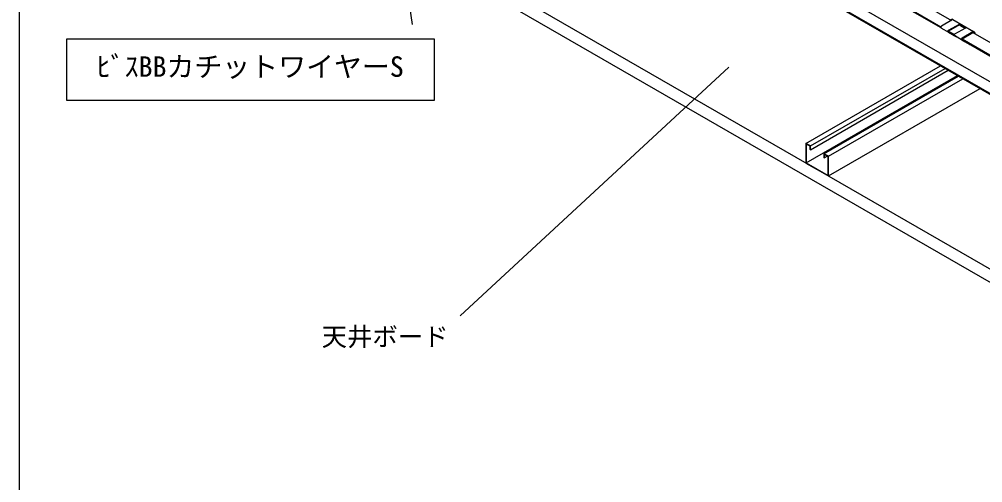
# Model space of a CAD drawing. Units: millimetres on the paper. Extents: x -143 to 139, y -96 to 99.
# Drawn here: x -143 to -67.1, y -31.4 to 5.2 of the extents above; entities that cross this region are included whole.
import ezdxf
from ezdxf.enums import TextEntityAlignment as Align

# ---------------------------------------------------------------- set-up
doc = ezdxf.new("R2010")
doc.units = ezdxf.units.MM
for name, color, linetype in [('0-0_文字･図枠･寸法', 7, 'Continuous'), ('0-2_天井下地', 7, 'Continuous'), ('0-3_天井ボード', 7, 'Continuous')]:
    doc.layers.add(name, color=color, linetype=linetype)
doc.styles.add('ＭＳ ゴシック', font='')
doc.styles.get('ＭＳ ゴシック').set_extended_font_data('MS Gothic')

msp = doc.modelspace()

# ---------------------------------------------------------------- linework, layer by layer
at = {"layer": '0-0_文字･図枠･寸法'}
for p, q in [((-114.769, 22.396), (-112.033, 4.77)), ((-87.09, 1.392), (-108.253, -18.231))]:
    msp.add_line(p, q, dxfattribs=at)
msp.add_lwpolyline([(138.997, 98.57), (-143.003, 98.57), (-143.003, -96.43)], dxfattribs=at)
msp.add_lwpolyline([(-139.276, 3.618), (-139.276, -1.209), (-110.29, -1.209), (-110.29, 3.618)], close=True, dxfattribs=at)
at = {"layer": '0-2_天井下地'}
for p, q in [((-89.288, 16.49), (-69.546, 5.093)), ((-90.023, 15.935), (-70.378, 4.594)), ((-89.996, 15.838), (-70.392, 4.52)), ((-89.995, 13.796), (-55.864, -5.908)), ((-90.543, 13.214), (-55.718, -6.89)), ((-90.543, 13.132), (-55.696, -6.984)), ((-69.489, 5.126), (-70.338, 4.636)), ((-69.772, 4.31), (-68.923, 4.8)), ((-68.923, 4.734), (-69.772, 4.244)), ((-69.533, 5.169), (-69.589, 5.136)), ((-69.433, 5.159), (-67.806, 4.22)), ((-68.923, 4.734), (-68.923, 4.8)), ((-68.923, 4.734), (-68.485, 4.481)), ((-70.378, 4.502), (-69.728, 4.126)), ((-69.772, 4.244), (-69.317, 3.982)), ((-69.772, 4.163), (-69.331, 3.908)), ((-69.486, 3.987), (-69.203, 3.824)), ((-68.667, 3.514), (-69.317, 3.889)), ((-67.863, 4.187), (-68.711, 3.697)), ((-68.711, 3.632), (-67.863, 4.122)), ((-67.863, 4.122), (-67.863, 4.187)), ((-67.863, 4.122), (-55.709, -2.894)), ((-69.13, 3.781), (-69.13, 3.781)), ((-68.751, 3.563), (-68.101, 3.187)), ((-68.711, 3.632), (-55.846, -3.795)), ((-68.711, 3.55), (-55.861, -3.868)), ((-68.143, 3.211), (-68.426, 3.375)), ((-68.07, 3.169), (-68.065, 3.177)), ((-81.015, -4.614), (-70.408, 1.509)), ((-80.661, -4.818), (-70.055, 1.305)), ((-80.661, -5.113), (-69.799, 1.157)), ((-80.987, -6.149), (-69.065, 0.733)), ((-79.247, -5.635), (-68.641, 0.488)), ((-79.247, -7.186), (-67.297, -0.287)), ((-81.015, -4.614), (-81.015, -6.166)), ((-80.661, -4.818), (-81.015, -4.614)), ((-80.69, -5.097), (-80.661, -5.113)), ((-80.661, -5.113), (-80.661, -4.818)), ((-79.601, -5.431), (-79.601, -5.725)), ((-79.601, -5.725), (-79.572, -5.742)), ((-79.572, -5.742), (-79.345, -5.611)), ((-79.247, -7.186), (-79.247, -5.635)), ((-81.015, -6.166), (-79.247, -7.186))]:
    msp.add_line(p, q, dxfattribs=at)
for points in [[(-70.338, 4.636), (-70.354, 4.624), (-70.369, 4.607), (-70.381, 4.587), (-70.39, 4.566), (-70.394, 4.545), (-70.393, 4.526), (-70.388, 4.511), (-70.378, 4.502)], [(-69.317, 3.889), (-69.327, 3.899), (-69.332, 3.914), (-69.333, 3.932), (-69.329, 3.953), (-69.321, 3.975), (-69.308, 3.995), (-69.293, 4.012), (-69.277, 4.024), (-68.428, 4.514), (-68.923, 4.8)], [(-69.162, 3.8), (-69.812, 4.175), (-69.822, 4.185), (-69.827, 4.2), (-69.828, 4.218), (-69.824, 4.239), (-69.816, 4.261), (-69.803, 4.281), (-69.788, 4.297), (-69.772, 4.31)], [(-69.486, 3.987), (-69.516, 4.004), (-69.548, 4.023), (-69.582, 4.042), (-69.616, 4.062), (-69.648, 4.08), (-69.679, 4.098), (-69.705, 4.113), (-69.728, 4.126)], [(-69.162, 3.8), (-69.145, 3.79), (-69.134, 3.784), (-69.13, 3.781), (-69.133, 3.783), (-69.142, 3.788), (-69.157, 3.797), (-69.178, 3.809), (-69.203, 3.824)], [(-68.711, 3.697), (-68.728, 3.685), (-68.743, 3.668), (-68.755, 3.648), (-68.764, 3.627), (-68.768, 3.606), (-68.767, 3.587), (-68.761, 3.572), (-68.751, 3.563)], [(-68.667, 3.514), (-68.645, 3.501), (-68.618, 3.486), (-68.588, 3.468), (-68.555, 3.449), (-68.521, 3.43), (-68.487, 3.41), (-68.455, 3.392), (-68.426, 3.375)], [(-68.143, 3.211), (-68.117, 3.196), (-68.096, 3.184), (-68.081, 3.176), (-68.072, 3.17), (-68.07, 3.169), (-68.074, 3.172), (-68.085, 3.178), (-68.101, 3.187)], [(-79.247, -5.635), (-79.601, -5.431), (-68.994, 0.692)], [(-80.69, -5.097), (-80.69, -4.835), (-80.987, -4.663), (-80.987, -6.149), (-79.275, -7.137), (-79.275, -5.651), (-79.572, -5.48), (-79.572, -5.742)]]:
    msp.add_lwpolyline(points, dxfattribs=at)
for centre, radius, start, end in [((-69.546, 5.052), 0.0933, 52.69391, 127.31684), ((-69.491, 5.077), 0.101, 54.38228, 114.30701), ((-68.022, 3.935), 0.298, 24.06623, 57.72209), ((-67.977, 3.957), 0.313, 9.62328, 57.05517)]:
    msp.add_arc(centre, radius, start, end, dxfattribs=at)
at = {"layer": '0-3_天井ボード'}
msp.add_line((-129.346, 21.735), (-51.564, -23.167), dxfattribs=at)
msp.add_lwpolyline([(-129.346, 21.735), (-129.346, 20.714), (-51.564, -24.188)], dxfattribs=at)

# ---------------------------------------------------------------- texts
at = {"layer": '0-0_文字･図枠･寸法', "style": 'ＭＳ ゴシック'}
for s, height, p in [('ﾋﾞｽBBカチットワイヤーS', 1.613, (-136.9, 0.155)), ('天井ボード', 1.466, (-119.175, -21.029))]:
    msp.add_text(s, height=height, dxfattribs=at).set_placement(p, align=Align.BOTTOM_LEFT)

doc.saveas('drawing.dxf')
